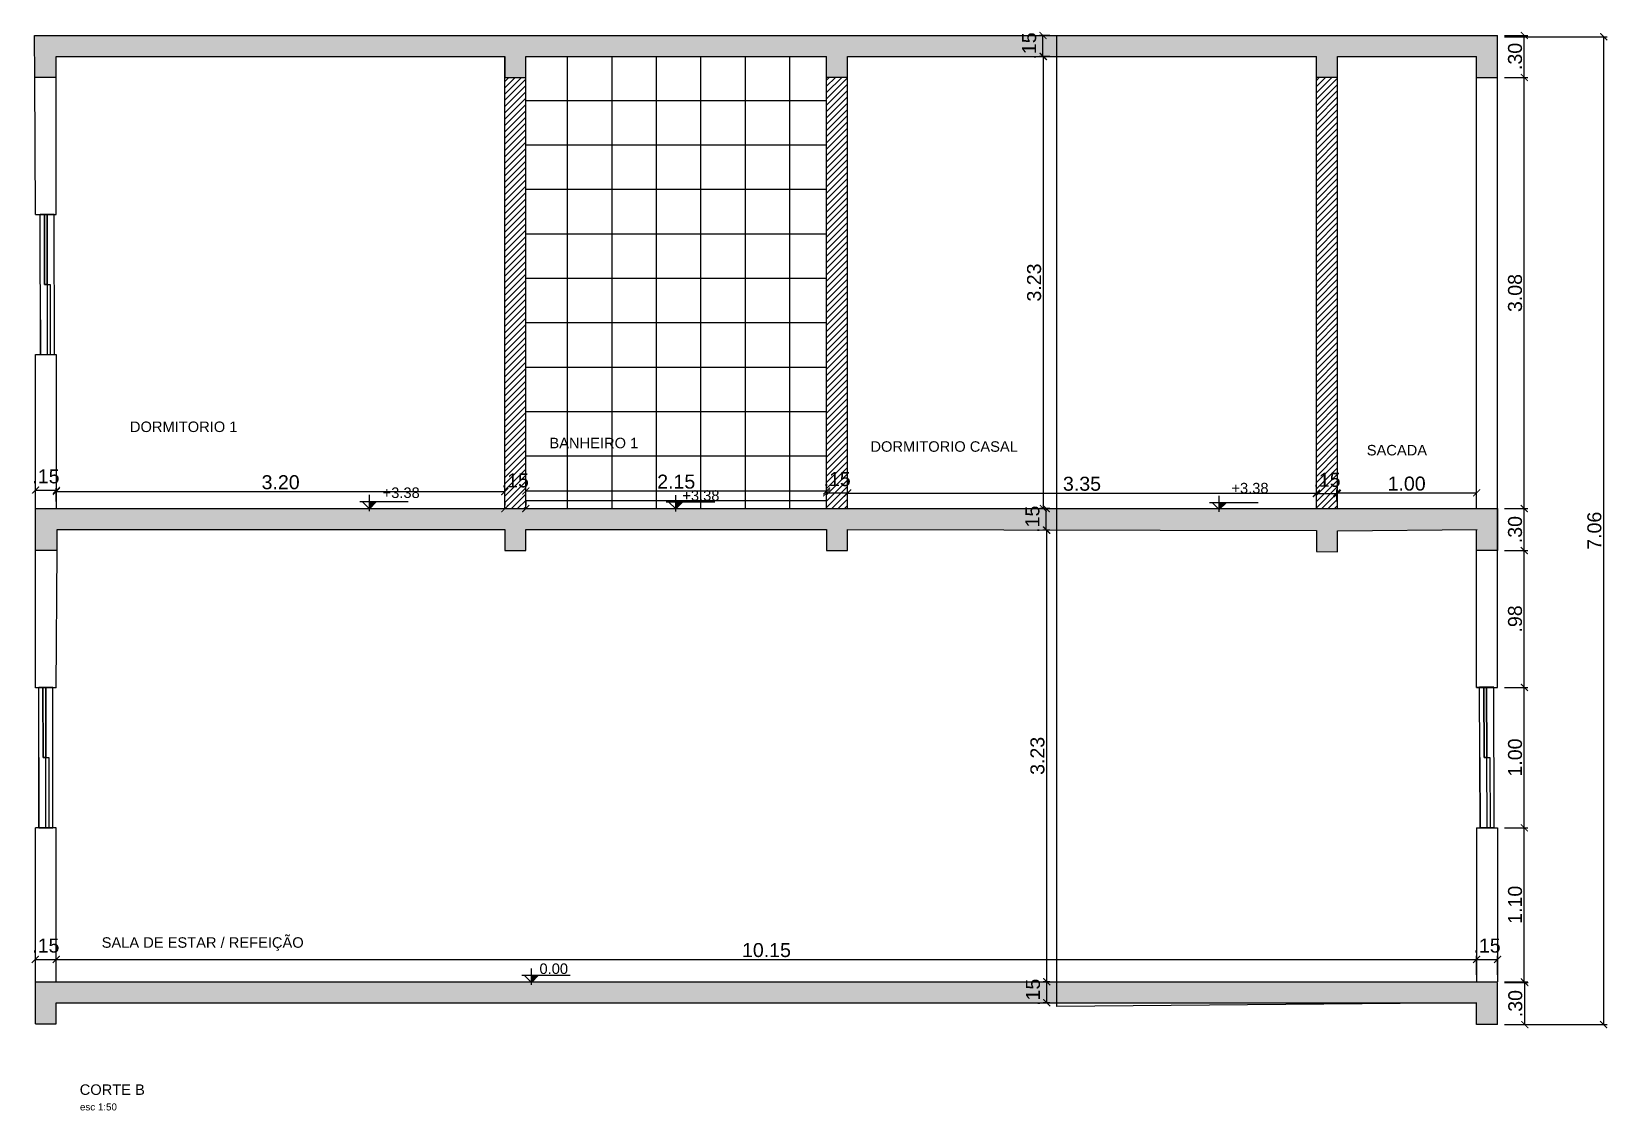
# Model space of a CAD drawing. Header units: millimetres. Extents: x 1336 to 452562, y -55875 to 2212.
# Drawn here: x 1351.89 to 1363.16, y 1612.03 to 1619.74 of the extents above; entities that cross this region are included whole.
import ezdxf

# ---------------------------------------------------------------- set-up
doc = ezdxf.new("R2010")
doc.units = ezdxf.units.MM
for name, color, linetype in [('A_0.1', 1, 'Continuous'), ('A_0.3', 3, 'Continuous'), ('B_Cotas                 11', 11, 'Continuous'), ('Z_ARQ-TEXTO3', 7, 'Continuous')]:
    doc.layers.add(name, color=color, linetype=linetype)
doc.styles.add('Annotative', font='arial.ttf')
doc.styles.add('Romans', font='aehalf.shx')
doc.dimstyles.new('1-50', dxfattribs={"dimscale": 0.5, "dimtxt": 0.2, "dimasz": 0.1, "dimexe": 0.05, "dimexo": 0.1, "dimgap": 0.03, "dimtad": 1, "dimzin": 5, "dimdsep": 46, "dimtxsty": 'Annotative', "dimblk": 'ARCHTICK', "dimcen": 0, "dimclrd": 256, "dimclre": 256, "dimclrt": 250, "dimadec": 0, "dimazin": 0, "dimtfac": 1, "dimtofl": 0, "dimtmove": 2, "dimatfit": 3, "dimldrblk": 'ARCHTICK', "dimfxl": 0.04, "dimtolj": 1, "dimtzin": 1, "dimarcsym": 0})

# ---------------------------------------------------------------- blocks, each defined once
blk = doc.blocks.new('Janela')
at = {"layer": 'A_0.1'}
for p, q in [((1347.661, 1623.43), (1346.911, 1623.43)), ((1346.911, 1623.43), (1348.411, 1623.43)), ((1346.911, 1623.43), (1346.911, 1623.28)), ((1348.411, 1623.28), (1348.411, 1623.43)), ((1346.911, 1623.28), (1348.411, 1623.28))]:
    blk.add_line(p, q, dxfattribs=at)
at = {"layer": 'A_0.3'}
for p, q in [((1347.661, 1623.355), (1347.661, 1623.385)), ((1347.661, 1623.385), (1348.411, 1623.385)), ((1348.411, 1623.385), (1347.661, 1623.385)), ((1347.661, 1623.385), (1347.661, 1623.355)), ((1346.911, 1623.355), (1348.411, 1623.355)), ((1347.661, 1623.325), (1346.911, 1623.325)), ((1348.411, 1623.355), (1347.661, 1623.355)), ((1347.661, 1623.355), (1347.661, 1623.325))]:
    blk.add_line(p, q, dxfattribs=at)
blk = doc.blocks.new('A$C14f83c98')
at = {"layer": 'A_0.3'}
blk.add_blockref('Janela', (-1346.911, -1623.28), dxfattribs=at)
blk = doc.blocks.new('_ArchTick')
at = {"color": 0, "linetype": 'ByBlock', "const_width": 0.15}
blk.add_lwpolyline([(-0.5, -0.5), (0.5, 0.5)], dxfattribs=at)
blk = doc.blocks.new('*D105')
at = {"layer": 'A_0.1', "lineweight": -2, "transparency": 16777216}
for p, q in [((1351.921, 1613.004), (1351.921, 1613.139)), ((1351.921, 1613.114), (1352.071, 1613.114)), ((1352.071, 1613.004), (1352.071, 1613.139))]:
    blk.add_line(p, q, dxfattribs=at)
at = {"layer": 'Defpoints', "color": 0, "transparency": 16777216}
for p in [(1352.071, 1613.114), (1351.921, 1612.954), (1352.071, 1612.954)]:
    blk.add_point(p, dxfattribs=at)
at = {"layer": 'A_0.1', "lineweight": -2, "transparency": 16777216, "xscale": 0.05, "yscale": 0.05, "zscale": 0.05, "rotation": 180}
blk.add_blockref('_ArchTick', (1351.921, 1613.114), dxfattribs=at)
at = {"layer": 'A_0.1', "lineweight": -2, "transparency": 16777216, "xscale": 0.05, "yscale": 0.05, "zscale": 0.05}
blk.add_blockref('_ArchTick', (1352.071, 1613.114), dxfattribs=at)
at = {"layer": 'A_0.1', "color": 250, "transparency": 16777216, "insert": (1351.996, 1613.212), "char_height": 0.1, "attachment_point": 5, "style": 'Annotative'}
blk.add_mtext('\\A1;.15', dxfattribs=at)
blk = doc.blocks.new('*D106')
at = {"layer": 'A_0.1', "lineweight": -2, "transparency": 16777216}
for p, q in [((1352.071, 1613.004), (1352.071, 1613.139)), ((1352.071, 1613.114), (1362.221, 1613.114)), ((1362.221, 1613.004), (1362.221, 1613.139))]:
    blk.add_line(p, q, dxfattribs=at)
at = {"layer": 'Defpoints', "color": 0, "transparency": 16777216}
for p in [(1362.221, 1613.114), (1352.071, 1612.954), (1362.221, 1612.954)]:
    blk.add_point(p, dxfattribs=at)
at = {"layer": 'A_0.1', "lineweight": -2, "transparency": 16777216, "xscale": 0.05, "yscale": 0.05, "zscale": 0.05, "rotation": 180}
blk.add_blockref('_ArchTick', (1352.071, 1613.114), dxfattribs=at)
at = {"layer": 'A_0.1', "lineweight": -2, "transparency": 16777216, "xscale": 0.05, "yscale": 0.05, "zscale": 0.05}
blk.add_blockref('_ArchTick', (1362.221, 1613.114), dxfattribs=at)
at = {"layer": 'A_0.1', "color": 250, "transparency": 16777216, "insert": (1357.146, 1613.18), "char_height": 0.1, "attachment_point": 5, "style": 'Annotative'}
blk.add_mtext('\\A1;10.15', dxfattribs=at)
blk = doc.blocks.new('*D107')
at = {"layer": 'A_0.1', "lineweight": -2, "transparency": 16777216}
for p, q in [((1362.221, 1613.004), (1362.221, 1613.139)), ((1362.221, 1613.114), (1362.371, 1613.114)), ((1362.371, 1613.004), (1362.371, 1613.139))]:
    blk.add_line(p, q, dxfattribs=at)
at = {"layer": 'Defpoints', "color": 0, "transparency": 16777216}
for p in [(1362.371, 1613.114), (1362.221, 1612.954), (1362.371, 1612.954)]:
    blk.add_point(p, dxfattribs=at)
at = {"layer": 'A_0.1', "lineweight": -2, "transparency": 16777216, "xscale": 0.05, "yscale": 0.05, "zscale": 0.05, "rotation": 180}
blk.add_blockref('_ArchTick', (1362.221, 1613.114), dxfattribs=at)
at = {"layer": 'A_0.1', "lineweight": -2, "transparency": 16777216, "xscale": 0.05, "yscale": 0.05, "zscale": 0.05}
blk.add_blockref('_ArchTick', (1362.371, 1613.114), dxfattribs=at)
at = {"layer": 'A_0.1', "color": 250, "transparency": 16777216, "insert": (1362.296, 1613.212), "char_height": 0.1, "attachment_point": 5, "style": 'Annotative'}
blk.add_mtext('\\A1;.15', dxfattribs=at)
blk = doc.blocks.new('*D109')
at = {"layer": 'A_0.1', "lineweight": -2, "transparency": 16777216}
for p, q in [((1362.421, 1612.948), (1362.59, 1612.948)), ((1362.565, 1612.648), (1362.565, 1612.948)), ((1362.421, 1612.648), (1362.59, 1612.648))]:
    blk.add_line(p, q, dxfattribs=at)
at = {"layer": 'Defpoints', "color": 0, "transparency": 16777216}
for p in [(1362.371, 1612.948), (1362.565, 1612.948), (1362.371, 1612.648)]:
    blk.add_point(p, dxfattribs=at)
at = {"layer": 'A_0.1', "lineweight": -2, "transparency": 16777216, "xscale": 0.05, "yscale": 0.05, "zscale": 0.05}
for p, rotation in [((1362.565, 1612.948), 89.99959973875733), ((1362.565, 1612.648), 269.9995997387573)]:
    blk.add_blockref('_ArchTick', p, dxfattribs=dict(at, rotation=rotation))
at = {"layer": 'A_0.1', "color": 250, "transparency": 16777216, "insert": (1362.498, 1612.798), "char_height": 0.1, "attachment_point": 5, "rotation": 89.9996, "style": 'Annotative'}
blk.add_mtext('\\A1;.30', dxfattribs=at)
blk = doc.blocks.new('*D111')
at = {"layer": 'A_0.1', "lineweight": -2, "transparency": 16777216}
for p, q in [((1362.421, 1614.054), (1362.587, 1614.054)), ((1362.562, 1612.954), (1362.562, 1614.054)), ((1362.421, 1612.954), (1362.587, 1612.954))]:
    blk.add_line(p, q, dxfattribs=at)
at = {"layer": 'Defpoints', "color": 0, "transparency": 16777216}
for p in [(1362.371, 1614.054), (1362.562, 1614.054), (1362.371, 1612.954)]:
    blk.add_point(p, dxfattribs=at)
at = {"layer": 'A_0.1', "lineweight": -2, "transparency": 16777216, "xscale": 0.05, "yscale": 0.05, "zscale": 0.05}
for p, rotation in [((1362.562, 1614.054), 90), ((1362.562, 1612.954), 270)]:
    blk.add_blockref('_ArchTick', p, dxfattribs=dict(at, rotation=rotation))
at = {"layer": 'A_0.1', "color": 250, "transparency": 16777216, "insert": (1362.496, 1613.504), "char_height": 0.1, "attachment_point": 5, "rotation": 90, "style": 'Annotative'}
blk.add_mtext('\\A1;1.10', dxfattribs=at)
blk = doc.blocks.new('*D113')
at = {"layer": 'A_0.1', "lineweight": -2, "transparency": 16777216}
for p, q in [((1362.421, 1615.057), (1362.587, 1615.057)), ((1362.562, 1614.054), (1362.562, 1615.057)), ((1362.421, 1614.054), (1362.587, 1614.054))]:
    blk.add_line(p, q, dxfattribs=at)
at = {"layer": 'Defpoints', "color": 0, "transparency": 16777216}
for p in [(1362.371, 1615.057), (1362.562, 1615.057), (1362.371, 1614.054)]:
    blk.add_point(p, dxfattribs=at)
at = {"layer": 'A_0.1', "lineweight": -2, "transparency": 16777216, "xscale": 0.05, "yscale": 0.05, "zscale": 0.05}
for p, rotation in [((1362.562, 1615.057), 90), ((1362.562, 1614.054), 270)]:
    blk.add_blockref('_ArchTick', p, dxfattribs=dict(at, rotation=rotation))
at = {"layer": 'A_0.1', "color": 250, "transparency": 16777216, "insert": (1362.496, 1614.556), "char_height": 0.1, "attachment_point": 5, "rotation": 90, "style": 'Annotative'}
blk.add_mtext('\\A1;1.00', dxfattribs=at)
blk = doc.blocks.new('*D114')
at = {"layer": 'A_0.1', "lineweight": -2, "transparency": 16777216}
for p, q in [((1362.421, 1616.034), (1362.587, 1616.034)), ((1362.562, 1615.057), (1362.562, 1616.034)), ((1362.421, 1615.057), (1362.587, 1615.057))]:
    blk.add_line(p, q, dxfattribs=at)
at = {"layer": 'Defpoints', "color": 0, "transparency": 16777216}
for p in [(1362.371, 1616.034), (1362.562, 1616.034), (1362.371, 1615.057)]:
    blk.add_point(p, dxfattribs=at)
at = {"layer": 'A_0.1', "lineweight": -2, "transparency": 16777216, "xscale": 0.05, "yscale": 0.05, "zscale": 0.05}
for p, rotation in [((1362.562, 1616.034), 90), ((1362.562, 1615.057), 270)]:
    blk.add_blockref('_ArchTick', p, dxfattribs=dict(at, rotation=rotation))
at = {"layer": 'A_0.1', "color": 250, "transparency": 16777216, "insert": (1362.496, 1615.546), "char_height": 0.1, "attachment_point": 5, "rotation": 90, "style": 'Annotative'}
blk.add_mtext('\\A1;.98', dxfattribs=at)
blk = doc.blocks.new('*D115')
at = {"layer": 'A_0.1', "lineweight": -2, "transparency": 16777216}
for p, q in [((1362.421, 1616.334), (1362.587, 1616.334)), ((1362.562, 1616.034), (1362.562, 1616.334)), ((1362.421, 1616.034), (1362.587, 1616.034))]:
    blk.add_line(p, q, dxfattribs=at)
at = {"layer": 'Defpoints', "color": 0, "transparency": 16777216}
for p in [(1362.371, 1616.334), (1362.562, 1616.334), (1362.371, 1616.034)]:
    blk.add_point(p, dxfattribs=at)
at = {"layer": 'A_0.1', "lineweight": -2, "transparency": 16777216, "xscale": 0.05, "yscale": 0.05, "zscale": 0.05}
for p, rotation in [((1362.562, 1616.334), 90), ((1362.562, 1616.034), 270)]:
    blk.add_blockref('_ArchTick', p, dxfattribs=dict(at, rotation=rotation))
at = {"layer": 'A_0.1', "color": 250, "transparency": 16777216, "insert": (1362.496, 1616.184), "char_height": 0.1, "attachment_point": 5, "rotation": 90, "style": 'Annotative'}
blk.add_mtext('\\A1;.30', dxfattribs=at)
blk = doc.blocks.new('*D116')
at = {"layer": 'A_0.1', "lineweight": -2, "transparency": 16777216}
for p, q in [((1362.421, 1619.414), (1362.587, 1619.414)), ((1362.562, 1616.334), (1362.562, 1619.414)), ((1362.421, 1616.334), (1362.587, 1616.334))]:
    blk.add_line(p, q, dxfattribs=at)
at = {"layer": 'Defpoints', "color": 0, "transparency": 16777216}
for p in [(1362.371, 1619.414), (1362.562, 1619.414), (1362.371, 1616.334)]:
    blk.add_point(p, dxfattribs=at)
at = {"layer": 'A_0.1', "lineweight": -2, "transparency": 16777216, "xscale": 0.05, "yscale": 0.05, "zscale": 0.05}
for p, rotation in [((1362.562, 1619.414), 90), ((1362.562, 1616.334), 270)]:
    blk.add_blockref('_ArchTick', p, dxfattribs=dict(at, rotation=rotation))
at = {"layer": 'A_0.1', "color": 250, "transparency": 16777216, "insert": (1362.496, 1617.874), "char_height": 0.1, "attachment_point": 5, "rotation": 90, "style": 'Annotative'}
blk.add_mtext('\\A1;3.08', dxfattribs=at)
blk = doc.blocks.new('*D117')
at = {"layer": 'A_0.1', "lineweight": -2, "transparency": 16777216}
for p, q in [((1362.421, 1619.714), (1362.587, 1619.714)), ((1362.562, 1619.414), (1362.562, 1619.714)), ((1362.421, 1619.414), (1362.587, 1619.414))]:
    blk.add_line(p, q, dxfattribs=at)
at = {"layer": 'Defpoints', "color": 0, "transparency": 16777216}
for p in [(1362.371, 1619.714), (1362.562, 1619.714), (1362.371, 1619.414)]:
    blk.add_point(p, dxfattribs=at)
at = {"layer": 'A_0.1', "lineweight": -2, "transparency": 16777216, "xscale": 0.05, "yscale": 0.05, "zscale": 0.05}
for p, rotation in [((1362.562, 1619.714), 90), ((1362.562, 1619.414), 270)]:
    blk.add_blockref('_ArchTick', p, dxfattribs=dict(at, rotation=rotation))
at = {"layer": 'A_0.1', "color": 250, "transparency": 16777216, "insert": (1362.496, 1619.564), "char_height": 0.1, "attachment_point": 5, "rotation": 90, "style": 'Annotative'}
blk.add_mtext('\\A1;.30', dxfattribs=at)
blk = doc.blocks.new('*D118')
at = {"layer": 'A_0.1', "lineweight": -2, "transparency": 16777216}
for p, q in [((1362.421, 1619.705), (1363.154, 1619.705)), ((1363.129, 1619.705), (1363.129, 1612.648)), ((1362.421, 1612.648), (1363.154, 1612.648))]:
    blk.add_line(p, q, dxfattribs=at)
at = {"layer": 'Defpoints', "color": 0, "transparency": 16777216}
for p in [(1362.371, 1619.705), (1362.371, 1612.648), (1363.129, 1612.648)]:
    blk.add_point(p, dxfattribs=at)
at = {"layer": 'A_0.1', "lineweight": -2, "transparency": 16777216, "xscale": 0.05, "yscale": 0.05, "zscale": 0.05}
for p, rotation in [((1363.129, 1619.705), 90), ((1363.129, 1612.648), 270)]:
    blk.add_blockref('_ArchTick', p, dxfattribs=dict(at, rotation=rotation))
at = {"layer": 'A_0.1', "color": 250, "transparency": 16777216, "insert": (1363.063, 1616.176), "char_height": 0.1, "attachment_point": 5, "rotation": 90, "style": 'Annotative'}
blk.add_mtext('\\A1;7.06', dxfattribs=at)
blk = doc.blocks.new('*D119')
at = {"layer": 'A_0.1', "lineweight": -2, "transparency": 16777216}
for p, q in [((1359.171, 1612.954), (1359.124, 1612.954)), ((1359.149, 1612.804), (1359.149, 1612.954)), ((1359.171, 1612.804), (1359.124, 1612.804))]:
    blk.add_line(p, q, dxfattribs=at)
at = {"layer": 'Defpoints', "color": 0, "transparency": 16777216}
for p in [(1359.149, 1612.954), (1359.221, 1612.954), (1359.221, 1612.804)]:
    blk.add_point(p, dxfattribs=at)
at = {"layer": 'A_0.1', "lineweight": -2, "transparency": 16777216, "xscale": 0.05, "yscale": 0.05, "zscale": 0.05}
for p, rotation in [((1359.149, 1612.954), 90), ((1359.149, 1612.804), 270)]:
    blk.add_blockref('_ArchTick', p, dxfattribs=dict(at, rotation=rotation))
at = {"layer": 'A_0.1', "color": 250, "transparency": 16777216, "insert": (1359.051, 1612.879), "char_height": 0.1, "attachment_point": 5, "rotation": 90, "style": 'Annotative'}
blk.add_mtext('\\A1;.15', dxfattribs=at)
blk = doc.blocks.new('*D120')
at = {"layer": 'A_0.1', "lineweight": -2, "transparency": 16777216}
for p, q in [((1359.171, 1616.181), (1359.124, 1616.181)), ((1359.149, 1612.954), (1359.149, 1616.181)), ((1359.171, 1612.954), (1359.124, 1612.954))]:
    blk.add_line(p, q, dxfattribs=at)
at = {"layer": 'Defpoints', "color": 0, "transparency": 16777216}
for p in [(1359.149, 1616.181), (1359.221, 1616.181), (1359.221, 1612.954)]:
    blk.add_point(p, dxfattribs=at)
at = {"layer": 'A_0.1', "lineweight": -2, "transparency": 16777216, "xscale": 0.05, "yscale": 0.05, "zscale": 0.05}
for p, rotation in [((1359.149, 1616.181), 90), ((1359.149, 1612.954), 270)]:
    blk.add_blockref('_ArchTick', p, dxfattribs=dict(at, rotation=rotation))
at = {"layer": 'A_0.1', "color": 250, "transparency": 16777216, "insert": (1359.083, 1614.568), "char_height": 0.1, "attachment_point": 5, "rotation": 90, "style": 'Annotative'}
blk.add_mtext('\\A1;3.23', dxfattribs=at)
blk = doc.blocks.new('*D121')
at = {"layer": 'A_0.1', "lineweight": -2, "transparency": 16777216}
for p, q in [((1359.171, 1616.334), (1359.121, 1616.334)), ((1359.146, 1616.181), (1359.146, 1616.334)), ((1359.171, 1616.181), (1359.121, 1616.181))]:
    blk.add_line(p, q, dxfattribs=at)
at = {"layer": 'Defpoints', "color": 0, "transparency": 16777216}
for p in [(1359.146, 1616.334), (1359.221, 1616.334), (1359.221, 1616.181)]:
    blk.add_point(p, dxfattribs=at)
at = {"layer": 'A_0.1', "lineweight": -2, "transparency": 16777216, "xscale": 0.05, "yscale": 0.05, "zscale": 0.05}
for p, rotation in [((1359.146, 1616.334), 90), ((1359.146, 1616.181), 270)]:
    blk.add_blockref('_ArchTick', p, dxfattribs=dict(at, rotation=rotation))
at = {"layer": 'A_0.1', "color": 250, "transparency": 16777216, "insert": (1359.047, 1616.258), "char_height": 0.1, "attachment_point": 5, "rotation": 90, "style": 'Annotative'}
blk.add_mtext('\\A1;.15', dxfattribs=at)
blk = doc.blocks.new('*D122')
at = {"layer": 'A_0.1', "lineweight": -2, "transparency": 16777216}
for p, q in [((1359.171, 1619.564), (1359.1, 1619.564)), ((1359.125, 1616.334), (1359.125, 1619.564)), ((1359.171, 1616.334), (1359.1, 1616.334))]:
    blk.add_line(p, q, dxfattribs=at)
at = {"layer": 'Defpoints', "color": 0, "transparency": 16777216}
for p in [(1359.125, 1619.564), (1359.221, 1619.564), (1359.221, 1616.334)]:
    blk.add_point(p, dxfattribs=at)
at = {"layer": 'A_0.1', "lineweight": -2, "transparency": 16777216, "xscale": 0.05, "yscale": 0.05, "zscale": 0.05}
for p, rotation in [((1359.125, 1619.564), 90), ((1359.125, 1616.334), 270)]:
    blk.add_blockref('_ArchTick', p, dxfattribs=dict(at, rotation=rotation))
at = {"layer": 'A_0.1', "color": 250, "transparency": 16777216, "insert": (1359.059, 1617.949), "char_height": 0.1, "attachment_point": 5, "rotation": 90, "style": 'Annotative'}
blk.add_mtext('\\A1;3.23', dxfattribs=at)
blk = doc.blocks.new('*D123')
at = {"layer": 'A_0.1', "lineweight": -2, "transparency": 16777216}
for p, q in [((1359.171, 1619.714), (1359.097, 1619.714)), ((1359.122, 1619.564), (1359.122, 1619.714)), ((1359.171, 1619.564), (1359.097, 1619.564))]:
    blk.add_line(p, q, dxfattribs=at)
at = {"layer": 'Defpoints', "color": 0, "transparency": 16777216}
for p in [(1359.122, 1619.714), (1359.221, 1619.714), (1359.221, 1619.564)]:
    blk.add_point(p, dxfattribs=at)
at = {"layer": 'A_0.1', "lineweight": -2, "transparency": 16777216, "xscale": 0.05, "yscale": 0.05, "zscale": 0.05}
for p, rotation in [((1359.122, 1619.714), 90), ((1359.122, 1619.564), 270)]:
    blk.add_blockref('_ArchTick', p, dxfattribs=dict(at, rotation=rotation))
at = {"layer": 'A_0.1', "color": 250, "transparency": 16777216, "insert": (1359.024, 1619.639), "char_height": 0.1, "attachment_point": 5, "rotation": 90, "style": 'Annotative'}
blk.add_mtext('\\A1;.15', dxfattribs=at)
blk = doc.blocks.new('*D124')
at = {"layer": 'A_0.1', "lineweight": -2, "transparency": 16777216}
for p, q in [((1351.922, 1616.384), (1351.922, 1616.491)), ((1351.922, 1616.466), (1352.072, 1616.465)), ((1352.072, 1616.384), (1352.072, 1616.49))]:
    blk.add_line(p, q, dxfattribs=at)
at = {"layer": 'Defpoints', "color": 0, "transparency": 16777216}
for p in [(1352.072, 1616.465), (1351.921, 1616.334), (1352.071, 1616.334)]:
    blk.add_point(p, dxfattribs=at)
at = {"layer": 'A_0.1', "lineweight": -2, "transparency": 16777216, "xscale": 0.05, "yscale": 0.05, "zscale": 0.05}
for p, rotation in [((1351.922, 1616.466), 179.8023546409083), ((1352.072, 1616.465), 359.8023546409083)]:
    blk.add_blockref('_ArchTick', p, dxfattribs=dict(at, rotation=rotation))
at = {"layer": 'A_0.1', "color": 250, "transparency": 16777216, "insert": (1351.997, 1616.564), "char_height": 0.1, "attachment_point": 5, "rotation": 359.8024, "style": 'Annotative'}
blk.add_mtext('\\A1;.15', dxfattribs=at)
blk = doc.blocks.new('*D125')
at = {"layer": 'A_0.1', "lineweight": -2, "transparency": 16777216}
for p, q in [((1352.071, 1616.384), (1352.071, 1616.481)), ((1352.071, 1616.456), (1355.276, 1616.456)), ((1355.276, 1616.384), (1355.276, 1616.481))]:
    blk.add_line(p, q, dxfattribs=at)
at = {"layer": 'Defpoints', "color": 0, "transparency": 16777216}
for p in [(1355.276, 1616.456), (1352.071, 1616.334), (1355.276, 1616.334)]:
    blk.add_point(p, dxfattribs=at)
at = {"layer": 'A_0.1', "lineweight": -2, "transparency": 16777216, "xscale": 0.05, "yscale": 0.05, "zscale": 0.05, "rotation": 180}
blk.add_blockref('_ArchTick', (1352.071, 1616.456), dxfattribs=at)
at = {"layer": 'A_0.1', "lineweight": -2, "transparency": 16777216, "xscale": 0.05, "yscale": 0.05, "zscale": 0.05}
blk.add_blockref('_ArchTick', (1355.276, 1616.456), dxfattribs=at)
at = {"layer": 'A_0.1', "color": 250, "transparency": 16777216, "insert": (1353.674, 1616.522), "char_height": 0.1, "attachment_point": 5, "style": 'Annotative'}
blk.add_mtext('\\A1;3.20', dxfattribs=at)
blk = doc.blocks.new('*D126')
at = {"layer": 'A_0.1', "lineweight": -2, "transparency": 16777216}
for p, q in [((1355.276, 1616.384), (1355.276, 1616.359)), ((1355.276, 1616.334), (1355.426, 1616.334)), ((1355.426, 1616.384), (1355.426, 1616.359))]:
    blk.add_line(p, q, dxfattribs=at)
at = {"layer": 'Defpoints', "color": 0, "transparency": 16777216}
for p in [(1355.276, 1616.334), (1355.426, 1616.334), (1355.426, 1616.334)]:
    blk.add_point(p, dxfattribs=at)
at = {"layer": 'A_0.1', "lineweight": -2, "transparency": 16777216, "xscale": 0.05, "yscale": 0.05, "zscale": 0.05, "rotation": 180}
blk.add_blockref('_ArchTick', (1355.276, 1616.334), dxfattribs=at)
at = {"layer": 'A_0.1', "lineweight": -2, "transparency": 16777216, "xscale": 0.05, "yscale": 0.05, "zscale": 0.05}
blk.add_blockref('_ArchTick', (1355.426, 1616.334), dxfattribs=at)
at = {"layer": 'A_0.1', "color": 250, "transparency": 16777216, "insert": (1355.351, 1616.535), "char_height": 0.1, "attachment_point": 5, "style": 'Annotative'}
blk.add_mtext('\\A1;.15', dxfattribs=at)
blk = doc.blocks.new('*D127')
at = {"layer": 'A_0.1', "lineweight": -2, "transparency": 16777216}
for p, q in [((1355.426, 1616.384), (1355.426, 1616.485)), ((1355.426, 1616.46), (1357.576, 1616.46)), ((1357.576, 1616.384), (1357.576, 1616.485))]:
    blk.add_line(p, q, dxfattribs=at)
at = {"layer": 'Defpoints', "color": 0, "transparency": 16777216}
for p in [(1357.576, 1616.46), (1355.426, 1616.334), (1357.576, 1616.334)]:
    blk.add_point(p, dxfattribs=at)
at = {"layer": 'A_0.1', "lineweight": -2, "transparency": 16777216, "xscale": 0.05, "yscale": 0.05, "zscale": 0.05, "rotation": 180}
blk.add_blockref('_ArchTick', (1355.426, 1616.46), dxfattribs=at)
at = {"layer": 'A_0.1', "lineweight": -2, "transparency": 16777216, "xscale": 0.05, "yscale": 0.05, "zscale": 0.05}
blk.add_blockref('_ArchTick', (1357.576, 1616.46), dxfattribs=at)
at = {"layer": 'A_0.1', "color": 250, "transparency": 16777216, "insert": (1356.501, 1616.526), "char_height": 0.1, "attachment_point": 5, "style": 'Annotative'}
blk.add_mtext('\\A1;2.15', dxfattribs=at)
blk = doc.blocks.new('*D128')
at = {"layer": 'A_0.1', "lineweight": -2, "transparency": 16777216}
for p, q in [((1357.576, 1616.384), (1357.576, 1616.471)), ((1357.576, 1616.446), (1357.726, 1616.446)), ((1357.726, 1616.384), (1357.726, 1616.471))]:
    blk.add_line(p, q, dxfattribs=at)
at = {"layer": 'Defpoints', "color": 0, "transparency": 16777216}
for p in [(1357.726, 1616.446), (1357.576, 1616.334), (1357.726, 1616.334)]:
    blk.add_point(p, dxfattribs=at)
at = {"layer": 'A_0.1', "lineweight": -2, "transparency": 16777216, "xscale": 0.05, "yscale": 0.05, "zscale": 0.05, "rotation": 180}
blk.add_blockref('_ArchTick', (1357.576, 1616.446), dxfattribs=at)
at = {"layer": 'A_0.1', "lineweight": -2, "transparency": 16777216, "xscale": 0.05, "yscale": 0.05, "zscale": 0.05}
blk.add_blockref('_ArchTick', (1357.726, 1616.446), dxfattribs=at)
at = {"layer": 'A_0.1', "color": 250, "transparency": 16777216, "insert": (1357.651, 1616.544), "char_height": 0.1, "attachment_point": 5, "style": 'Annotative'}
blk.add_mtext('\\A1;.15', dxfattribs=at)
blk = doc.blocks.new('*D129')
at = {"layer": 'A_0.1', "lineweight": -2, "transparency": 16777216}
for p, q in [((1357.726, 1616.384), (1357.726, 1616.47)), ((1357.726, 1616.445), (1361.076, 1616.445)), ((1361.076, 1616.384), (1361.076, 1616.47))]:
    blk.add_line(p, q, dxfattribs=at)
at = {"layer": 'Defpoints', "color": 0, "transparency": 16777216}
for p in [(1361.076, 1616.445), (1357.726, 1616.334), (1361.076, 1616.334)]:
    blk.add_point(p, dxfattribs=at)
at = {"layer": 'A_0.1', "lineweight": -2, "transparency": 16777216, "xscale": 0.05, "yscale": 0.05, "zscale": 0.05, "rotation": 180}
blk.add_blockref('_ArchTick', (1357.726, 1616.445), dxfattribs=at)
at = {"layer": 'A_0.1', "lineweight": -2, "transparency": 16777216, "xscale": 0.05, "yscale": 0.05, "zscale": 0.05}
blk.add_blockref('_ArchTick', (1361.076, 1616.445), dxfattribs=at)
at = {"layer": 'A_0.1', "color": 250, "transparency": 16777216, "insert": (1359.401, 1616.511), "char_height": 0.1, "attachment_point": 5, "style": 'Annotative'}
blk.add_mtext('\\A1;3.35', dxfattribs=at)
blk = doc.blocks.new('*D130')
at = {"layer": 'A_0.1', "lineweight": -2, "transparency": 16777216}
for p, q in [((1361.076, 1616.384), (1361.076, 1616.466)), ((1361.076, 1616.441), (1361.227, 1616.441)), ((1361.227, 1616.384), (1361.227, 1616.466))]:
    blk.add_line(p, q, dxfattribs=at)
at = {"layer": 'Defpoints', "color": 0, "transparency": 16777216}
for p in [(1361.227, 1616.441), (1361.076, 1616.334), (1361.227, 1616.334)]:
    blk.add_point(p, dxfattribs=at)
at = {"layer": 'A_0.1', "lineweight": -2, "transparency": 16777216, "xscale": 0.05, "yscale": 0.05, "zscale": 0.05, "rotation": 180}
blk.add_blockref('_ArchTick', (1361.076, 1616.441), dxfattribs=at)
at = {"layer": 'A_0.1', "lineweight": -2, "transparency": 16777216, "xscale": 0.05, "yscale": 0.05, "zscale": 0.05}
blk.add_blockref('_ArchTick', (1361.227, 1616.441), dxfattribs=at)
at = {"layer": 'A_0.1', "color": 250, "transparency": 16777216, "insert": (1361.152, 1616.539), "char_height": 0.1, "attachment_point": 5, "style": 'Annotative'}
blk.add_mtext('\\A1;.15', dxfattribs=at)
blk = doc.blocks.new('*D131')
at = {"layer": 'A_0.1', "lineweight": -2, "transparency": 16777216}
for p, q in [((1361.221, 1616.384), (1361.221, 1616.471)), ((1361.221, 1616.446), (1362.221, 1616.446)), ((1362.221, 1616.384), (1362.221, 1616.471))]:
    blk.add_line(p, q, dxfattribs=at)
at = {"layer": 'Defpoints', "color": 0, "transparency": 16777216}
for p in [(1362.221, 1616.446), (1361.221, 1616.334), (1362.221, 1616.334)]:
    blk.add_point(p, dxfattribs=at)
at = {"layer": 'A_0.1', "lineweight": -2, "transparency": 16777216, "xscale": 0.05, "yscale": 0.05, "zscale": 0.05, "rotation": 180}
blk.add_blockref('_ArchTick', (1361.221, 1616.446), dxfattribs=at)
at = {"layer": 'A_0.1', "lineweight": -2, "transparency": 16777216, "xscale": 0.05, "yscale": 0.05, "zscale": 0.05}
blk.add_blockref('_ArchTick', (1362.221, 1616.446), dxfattribs=at)
at = {"layer": 'A_0.1', "color": 250, "transparency": 16777216, "insert": (1361.721, 1616.512), "char_height": 0.1, "attachment_point": 5, "style": 'Annotative'}
blk.add_mtext('\\A1;1.00', dxfattribs=at)

msp = doc.modelspace()

# ---------------------------------------------------------------- hatches: boundary and pattern name
at = {"layer": 'A_0.1'}
h = msp.add_hatch(dxfattribs=at)
h.set_pattern_fill('AR-SAND', color=3, scale=0.002)
h.paths.add_polyline_path([(1362.371, 1616.334), (1351.921, 1616.334), (1351.921, 1616.034), (1352.076, 1616.034), (1352.076, 1616.184), (1355.276, 1616.184), (1355.276, 1616.034), (1355.426, 1616.034), (1355.426, 1616.184), (1357.576, 1616.184), (1357.576, 1616.034), (1357.726, 1616.034), (1357.726, 1616.184), (1361.076, 1616.177), (1361.077, 1616.027), (1361.227, 1616.026), (1361.227, 1616.176), (1362.221, 1616.184), (1362.218, 1616.034), (1362.368, 1616.034)])
h.paths.add_polyline_path([(1362.371, 1612.954), (1351.921, 1612.954), (1351.921, 1612.654), (1352.071, 1612.654), (1352.071, 1612.804), (1362.221, 1612.804), (1362.221, 1612.648), (1362.371, 1612.648)])
h.paths.add_polyline_path([(1362.371, 1619.714), (1351.916, 1619.714), (1351.917, 1619.414), (1352.071, 1619.414), (1352.071, 1619.564), (1355.276, 1619.564), (1355.276, 1619.414), (1355.426, 1619.414), (1355.426, 1619.564), (1357.576, 1619.564), (1357.576, 1619.414), (1357.726, 1619.414), (1357.726, 1619.564), (1361.076, 1619.564), (1361.076, 1619.414), (1361.227, 1619.414), (1361.227, 1619.564), (1362.221, 1619.564), (1362.221, 1619.414), (1362.371, 1619.414)])
h = msp.add_hatch(dxfattribs=at)
h.set_pattern_fill('NET', color=3, scale=0.1)
h.paths.add_polyline_path([(1357.576, 1619.414), (1357.576, 1619.564), (1355.426, 1619.564), (1355.426, 1616.334), (1357.576, 1616.334)])
h = msp.add_hatch(dxfattribs=at)
h.set_pattern_fill('ANSI31', color=3, scale=0.01)
h.paths.add_polyline_path([(1355.426, 1619.414), (1355.276, 1619.414), (1355.276, 1616.334), (1355.426, 1616.334)])
h.paths.add_polyline_path([(1357.726, 1619.414), (1357.576, 1619.414), (1357.576, 1616.334), (1357.726, 1616.334)])
h.paths.add_polyline_path([(1361.227, 1619.414), (1361.076, 1619.414), (1361.076, 1616.334), (1361.227, 1616.334)])
at = {"layer": 'B_Cotas                 11', "ltscale": 0.5}
h = msp.add_hatch(color=256, dxfattribs=at)
h.dxf.hatch_style = 1
h.paths.add_polyline_path([(1354.359, 1616.384), (1354.308, 1616.384), (1354.308, 1616.333)])
h = msp.add_hatch(color=256, dxfattribs=at)
h.dxf.hatch_style = 1
h.paths.add_polyline_path([(1356.549, 1616.383), (1356.498, 1616.383), (1356.498, 1616.332)])
h = msp.add_hatch(color=256, dxfattribs=at)
h.dxf.hatch_style = 1
h.paths.add_polyline_path([(1360.433, 1616.378), (1360.382, 1616.378), (1360.382, 1616.327)])
h = msp.add_hatch(color=256, dxfattribs=at)
h.dxf.hatch_style = 1
h.paths.add_polyline_path([(1355.517, 1613.001), (1355.466, 1613.001), (1355.466, 1612.95)])

# ---------------------------------------------------------------- linework, layer by layer
at = {"layer": 'A_0.1'}
for p, q in [((1351.917, 1619.414), (1351.916, 1619.714)), ((1351.916, 1619.714), (1362.371, 1619.714)), ((1359.221, 1612.778), (1359.221, 1619.714)), ((1362.371, 1619.414), (1362.371, 1619.714)), ((1352.071, 1619.414), (1352.071, 1619.564)), ((1352.071, 1619.564), (1355.276, 1619.564)), ((1355.276, 1616.334), (1355.276, 1619.564)), ((1355.276, 1619.564), (1355.276, 1619.414)), ((1355.426, 1616.334), (1355.426, 1619.564)), ((1355.426, 1619.564), (1357.576, 1619.564)), ((1357.576, 1619.414), (1357.576, 1619.564)), ((1357.726, 1619.414), (1357.726, 1619.564)), ((1357.726, 1619.564), (1361.076, 1619.564)), ((1361.076, 1619.414), (1361.076, 1619.564)), ((1361.227, 1619.414), (1361.227, 1619.564)), ((1361.227, 1619.564), (1362.221, 1619.564)), ((1362.221, 1619.414), (1362.221, 1619.564)), ((1351.921, 1618.434), (1351.917, 1619.414)), ((1352.071, 1619.414), (1351.917, 1619.414)), ((1352.071, 1618.434), (1352.071, 1619.414)), ((1355.276, 1619.414), (1355.426, 1619.414)), ((1357.576, 1616.334), (1357.576, 1619.414)), ((1357.726, 1619.414), (1357.576, 1619.414)), ((1357.726, 1616.334), (1357.726, 1619.414)), ((1361.076, 1616.334), (1361.076, 1619.414)), ((1361.227, 1619.414), (1361.076, 1619.414)), ((1361.227, 1616.334), (1361.227, 1619.414)), ((1362.221, 1616.334), (1362.221, 1619.414)), ((1362.221, 1619.414), (1362.371, 1619.414)), ((1362.371, 1616.334), (1362.371, 1619.414)), ((1351.921, 1618.434), (1352.071, 1618.434)), ((1351.921, 1616.334), (1351.921, 1617.434)), ((1351.921, 1617.434), (1352.071, 1617.434)), ((1352.071, 1617.434), (1352.071, 1616.334)), ((1351.921, 1616.034), (1351.921, 1616.334)), ((1351.921, 1616.334), (1362.371, 1616.334)), ((1362.371, 1615.057), (1362.371, 1616.334)), ((1362.371, 1616.334), (1362.371, 1616.034)), ((1352.076, 1616.034), (1352.076, 1616.184)), ((1352.076, 1616.184), (1355.276, 1616.184)), ((1355.276, 1616.184), (1355.276, 1616.034)), ((1355.426, 1616.034), (1355.426, 1616.184)), ((1355.426, 1616.184), (1357.576, 1616.184)), ((1357.576, 1616.184), (1357.576, 1616.034)), ((1357.726, 1616.034), (1357.726, 1616.184)), ((1357.726, 1616.184), (1361.076, 1616.177)), ((1361.227, 1616.176), (1362.226, 1616.184)), ((1362.221, 1615.057), (1362.221, 1616.184)), ((1361.076, 1616.177), (1361.077, 1616.027)), ((1361.227, 1616.026), (1361.227, 1616.176)), ((1352.076, 1616.034), (1351.921, 1616.034)), ((1351.921, 1615.054), (1351.921, 1616.034)), ((1352.071, 1615.054), (1352.076, 1616.034)), ((1355.276, 1616.034), (1355.426, 1616.034)), ((1357.576, 1616.034), (1357.726, 1616.034)), ((1361.077, 1616.027), (1361.227, 1616.026)), ((1362.371, 1616.034), (1362.221, 1616.034)), ((1362.243, 1615.057), (1362.221, 1615.057)), ((1362.221, 1615.057), (1362.371, 1615.057)), ((1352.071, 1615.054), (1351.921, 1615.054)), ((1351.921, 1612.654), (1351.921, 1614.054)), ((1352.071, 1614.054), (1351.921, 1614.054)), ((1352.071, 1612.954), (1352.071, 1614.054)), ((1362.221, 1614.054), (1362.371, 1614.054)), ((1362.221, 1614.054), (1362.221, 1612.954)), ((1362.371, 1614.054), (1362.371, 1612.954)), ((1351.921, 1612.654), (1351.921, 1612.954)), ((1351.921, 1612.954), (1362.371, 1612.954)), ((1362.371, 1612.648), (1362.371, 1612.948)), ((1352.071, 1612.654), (1352.071, 1612.804)), ((1352.071, 1612.804), (1362.221, 1612.804)), ((1362.221, 1612.804), (1359.221, 1612.778)), ((1362.221, 1612.648), (1362.221, 1612.804)), ((1351.921, 1612.654), (1352.071, 1612.654)), ((1362.371, 1612.648), (1362.221, 1612.648))]:
    msp.add_line(p, q, dxfattribs=at)
at = {"layer": 'B_Cotas                 11'}
for p, q in [((1354.308, 1616.315), (1354.308, 1616.432)), ((1356.498, 1616.314), (1356.498, 1616.431)), ((1360.382, 1616.31), (1360.382, 1616.426)), ((1354.24, 1616.384), (1354.586, 1616.384)), ((1356.43, 1616.383), (1356.776, 1616.383)), ((1360.313, 1616.378), (1360.66, 1616.378)), ((1355.466, 1612.932), (1355.466, 1613.049)), ((1355.397, 1613.001), (1355.744, 1613.001))]:
    msp.add_line(p, q, dxfattribs=at)
for points in [[(1354.359, 1616.384), (1354.308, 1616.333), (1354.257, 1616.384)], [(1356.549, 1616.383), (1356.498, 1616.332), (1356.447, 1616.383)], [(1360.433, 1616.378), (1360.382, 1616.327), (1360.331, 1616.378)], [(1355.517, 1613.001), (1355.466, 1612.95), (1355.415, 1613.001)]]:
    msp.add_lwpolyline(points, dxfattribs=at)

# ---------------------------------------------------------------- block references
at = {"layer": 'A_0.1', "xscale": 0.6680380729463713, "yscale": 0.6680380729463713, "zscale": 0.6680380729463713}
for p, rotation in [((1352.057, 1617.434), 90.0678618977294), ((1352.047, 1614.054), 90.0678618977294), ((1362.347, 1614.056), 90.23300568455107)]:
    msp.add_blockref('A$C14f83c98', p, dxfattribs=dict(at, rotation=rotation))

# ---------------------------------------------------------------- texts
at = {"layer": 'B_Cotas                 11', "char_height": 0.075, "attachment_point": 1, "style": 'Romans'}
for s, insert in [('{\\fArial|b0|i0|c0|p34;+3.38}', (1354.403, 1616.485)), ('{\\fArial|b0|i0|c0|p34;+3.38}', (1356.545, 1616.465)), ('{\\fArial|b0|i0|c0|p34;+3.38}', (1360.469, 1616.518)), ('{\\fArial|b0|i0|c0|p34;0.00}', (1355.524, 1613.085))]:
    msp.add_mtext(s, dxfattribs=dict(at, insert=insert))
at = {"layer": 'Z_ARQ-TEXTO3', "attachment_point": 1, "style": 'Romans'}
for s, insert, char_height in [('{\\fArial|b0|i0|c0|p34;DORMITORIO 1}', (1352.597, 1616.956), 0.075), ('{\\fArial|b0|i0|c0|p34;BANHEIRO 1}', (1355.595, 1616.84), 0.075), ('{\\fArial|b0|i0|c0|p34;DORMITORIO CASAL}', (1357.889, 1616.815), 0.075), ('{\\fArial|b0|i0|c0|p34;SACADA}', (1361.436, 1616.789), 0.075), ('{\\fArial|b0|i0|c0|p34;SALA DE ESTAR / REFEIÇÃO}', (1352.395, 1613.272), 0.075), ('{\\fArial|b0|i0|c0|p34;CORTE B}', (1352.238, 1612.221), 0.075), ('{\\fArial|b0|i0|c0|p34;esc 1:50}', (1352.24, 1612.085), 0.05)]:
    msp.add_mtext(s, dxfattribs=dict(at, insert=insert, char_height=char_height))

# ---------------------------------------------------------------- dimensions: what is measured, and where the dimension line sits
at = {"layer": 'A_0.1'}
for base, p1, p2, picture, middle in [((1359.122, 1619.714), (1359.221, 1619.564), (1359.221, 1619.714), '*D123', (1359.024, 1619.639)), ((1362.562, 1619.714), (1362.371, 1619.414), (1362.371, 1619.714), '*D117', (1362.496, 1619.564)), ((1359.125, 1619.564), (1359.221, 1616.334), (1359.221, 1619.564), '*D122', (1359.059, 1617.949)), ((1362.562, 1619.414), (1362.371, 1616.334), (1362.371, 1619.414), '*D116', (1362.496, 1617.874)), ((1359.146, 1616.334), (1359.221, 1616.181), (1359.221, 1616.334), '*D121', (1359.047, 1616.258)), ((1362.562, 1616.334), (1362.371, 1616.034), (1362.371, 1616.334), '*D115', (1362.496, 1616.184)), ((1359.149, 1616.181), (1359.221, 1612.954), (1359.221, 1616.181), '*D120', (1359.083, 1614.568)), ((1362.562, 1616.034), (1362.371, 1615.057), (1362.371, 1616.034), '*D114', (1362.496, 1615.546)), ((1362.562, 1615.057), (1362.371, 1614.054), (1362.371, 1615.057), '*D113', (1362.496, 1614.556)), ((1362.562, 1614.054), (1362.371, 1612.954), (1362.371, 1614.054), '*D111', (1362.496, 1613.504)), ((1359.149, 1612.954), (1359.221, 1612.804), (1359.221, 1612.954), '*D119', (1359.051, 1612.879))]:
    dim = msp.add_linear_dim(base=base, p1=p1, p2=p2, angle=90, dimstyle='1-50', dxfattribs=at)
    dim.commit()
    dim.dimension.update_dxf_attribs({"geometry": picture, "text_midpoint": middle})
for p1, p2, distance, picture, middle in [((1362.371, 1619.705), (1362.371, 1612.648), 0.757, '*D118', (1363.063, 1616.176)), ((1351.921, 1616.334), (1352.071, 1616.334), 0.131, '*D124', (1351.997, 1616.564)), ((1362.371, 1612.648), (1362.371, 1612.948), -0.193, '*D109', (1362.498, 1612.798))]:
    dim = msp.add_aligned_dim(p1=p1, p2=p2, distance=distance, dimstyle='1-50', dxfattribs=at)
    dim.commit()
    dim.dimension.update_dxf_attribs({"geometry": picture, "text_midpoint": middle})
for base, p1, p2, picture, middle in [((1355.2763, 1616.4556), (1352.0714, 1616.3343), (1355.2763, 1616.3343), '*D125', (1353.6738, 1616.5217)), ((1355.426, 1616.334), (1355.276, 1616.334), (1355.426, 1616.334), '*D126', (1355.351, 1616.535)), ((1357.576, 1616.46), (1355.426, 1616.334), (1357.576, 1616.334), '*D127', (1356.501, 1616.526)), ((1357.726, 1616.446), (1357.576, 1616.334), (1357.726, 1616.334), '*D128', (1357.651, 1616.544)), ((1361.076, 1616.445), (1357.726, 1616.334), (1361.076, 1616.334), '*D129', (1359.401, 1616.511)), ((1361.227, 1616.441), (1361.076, 1616.334), (1361.227, 1616.334), '*D130', (1361.152, 1616.539)), ((1362.221, 1616.446), (1361.221, 1616.334), (1362.221, 1616.334), '*D131', (1361.721, 1616.512)), ((1352.071, 1613.114), (1351.921, 1612.954), (1352.071, 1612.954), '*D105', (1351.996, 1613.212)), ((1362.371, 1613.114), (1362.221, 1612.954), (1362.371, 1612.954), '*D107', (1362.296, 1613.212)), ((1362.221, 1613.114), (1352.071, 1612.954), (1362.221, 1612.954), '*D106', (1357.146, 1613.18))]:
    dim = msp.add_linear_dim(base=base, p1=p1, p2=p2, dimstyle='1-50', dxfattribs=at)
    dim.commit()
    dim.dimension.update_dxf_attribs({"geometry": picture, "text_midpoint": middle})

doc.saveas('drawing.dxf')
